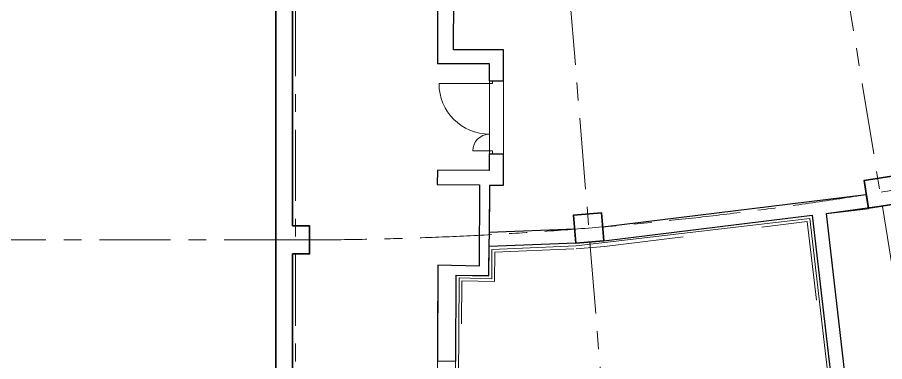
# Model space of a CAD drawing. Header units: millimetres. Extents: x -813692 to 807431, y 0 to 1813163.
# Drawn here: x -3662 to 11784, y 817509 to 823643 of the extents above; entities that cross this region are included whole.
import ezdxf

# ---------------------------------------------------------------- set-up
doc = ezdxf.new("R2010")
doc.units = ezdxf.units.MM
doc.linetypes.add('Dashed', pattern=[5.644444, 2.822222, -2.822222])
doc.linetypes.add('Линия сетки', pattern=[22.225, 12.7, -3.175, 3.175, -3.175])
for name, color, linetype, lineweight in [('A-ANNO-DIMS', 7, 'Continuous', 9), ('KR_0.35', 252, 'Continuous', 35), ('S-GRID', 252, 'Continuous', 9), ('АР_двери', 252, 'Continuous', 0), ('АР_кирпич250', 252, 'Continuous', 30), ('АР_монолит', 252, 'Continuous', 50), ('АР_Площади', 252, 'Continuous', 0), ('Тонкие линии', 7, 'Continuous', 18), ('Тонкий мир', 252, 'Continuous', 9)]:
    doc.layers.add(name, color=color, linetype=linetype, lineweight=lineweight)
doc.styles.add('GOST 2.304', font='')
doc.styles.get('GOST 2.304').set_extended_font_data('GOST Common')
doc.linetypes.add('ограждение1', pattern='A,0.25,-0.1,[133,ltypeshp.shx,S=0.1,R=0,X=-0.1,Y=0],-0.1,1', length=1.45)
doc.dimstyles.new('М-200', dxfattribs={"dimtxt": 400, "dimasz": 160, "dimexe": 200, "dimexo": 400, "dimgap": 50, "dimtad": 1, "dimdec": 0, "dimzin": 0, "dimdsep": 46, "dimtxsty": 'GOST 2.304', "dimblk": 'ARCHTICK', "dimcen": 180, "dimdle": 200, "dimadec": 0, "dimazin": 0, "dimtfac": 1, "dimtdec": 0, "dimtmove": 1, "dimatfit": 0, "dimfxl": 1, "dimtolj": 1, "dimtzin": 0, "dimarcsym": 0})

# ---------------------------------------------------------------- blocks, each defined once
blk = doc.blocks.new('КР_подвал')
at = {"layer": 'KR_0.35', "ltscale": 200}
for points in [[(238300, 33250), (238300, 46400)], [(238600, 36300), (238600, 43900)], [(238600, 35800), (238900, 35800), (238900, 36300), (238600, 36300)], [(238600, 31700), (238600, 35800)]]:
    blk.add_lwpolyline(points, dxfattribs=at)
for points in [[(248856, 36613), (249349, 36694), (249268, 37187), (248775, 37106)], [(243644, 35993), (244143, 36034), (244102, 36532), (243604, 36492)]]:
    blk.add_lwpolyline(points, close=True, dxfattribs=at)
blk.add_arc((238650, 100250), 100750, 270, 326, dxfattribs=at)
blk = doc.blocks.new('Д-1300-ДП-Л')
at = {"layer": 'АР_двери'}
for points in [[(349, -398), (349, 502)], [(-851, -398), (-851, -98)], [(-901, -398), (-851, -398), (-851, -448), (-901, -448), (-901, -398)], [(349, -398), (399, -398), (399, -448), (349, -448), (349, -398)]]:
    blk.add_lwpolyline(points, dxfattribs=at)
for centre, radius, start, end in [((349, -398), 900, 90, 180), ((-851, -398), 300, 0, 90)]:
    blk.add_arc(centre, radius, start, end, dxfattribs=at)
blk = doc.blocks.new('_ArchTick')
at = {"color": 0, "linetype": 'ByBlock', "const_width": 0.15}
blk.add_lwpolyline([(-0.5, -0.5), (0.5, 0.5)], dxfattribs=at)
blk = doc.blocks.new('*D38')
at = {"layer": 'A-ANNO-DIMS', "color": 0, "lineweight": -2, "transparency": 16777216}
blk.add_arc((-165704, -113309), 107894, 270, 326, dxfattribs=at)
at = {"layer": 'Defpoints', "color": 0, "lineweight": 30, "transparency": 16777216}
for p in [(-165704, -113309), (-165704, -113309), (-75741, -173990), (-131171, -215528), (-165704, -221903)]:
    blk.add_point(p, dxfattribs=at)
at = {"layer": 'A-ANNO-DIMS', "color": 0, "lineweight": -2, "transparency": 16777216, "xscale": 160, "yscale": 160, "zscale": 160}
for p, rotation in [((-76255, -173643), 55.99999895826774), ((-165704, -221203), 179.9999981265246)]:
    blk.add_blockref('_ArchTick', p, dxfattribs=dict(at, rotation=rotation))
at = {"layer": 'A-ANNO-DIMS', "color": 0, "transparency": 16777216, "insert": (-114300, -207822), "char_height": 400, "attachment_point": 5, "rotation": 28.5412, "style": 'GOST 2.304'}
blk.add_mtext('\\A1;56,0%%D', dxfattribs=at)
blk = doc.blocks.new('Оси200')
at = {"layer": 'S-GRID', "linetype": 'Линия сетки', "ltscale": 100}
for q in [(-156868.7, -221543.3), (-148092.2, -220465.7)]:
    blk.add_line((-165703.8, -113309.3), q, dxfattribs=at)
for points in [[(-165703.8, -113309.3), (-165703.8, -221903.3)], [(-165703.8, -177504.1), (-412703.7, -177503.6)]]:
    blk.add_lwpolyline(points, dxfattribs=at)
for radius, start, end in [(64194.8, 269.999993, 325.999999), (72294.7, 269.999997, 326.000001), (80394.8, 269.999994, 325.999999), (87894.8, 269.999995, 325.999999), (92394.8, 269.999996, 326), (100494, 269.999991, 325.999999)]:
    blk.add_arc((-165703.8, -113309.3), radius, start, end, dxfattribs=at)
at = {"layer": 'A-ANNO-DIMS'}
dim = blk.add_angular_dim_2l(base=(-131171, -215527.9), line1=((-165703.8, -113309.3), (-75741.3, -173989.8)), line2=((-165703.8, -113309.3), (-165703.8, -221903.3)), text='56,0%%D', dimstyle='М-200', override={"dimadec": 2, "dimtmove": 2}, dxfattribs=at)
dim.commit()
dim.dimension.update_dxf_attribs({"geometry": '*D38', "text_midpoint": (-114299.5, -207822), "dimtype": 130})

msp = doc.modelspace()

# ---------------------------------------------------------------- linework, layer by layer
at = {"layer": 'АР_кирпич250'}
for p, q in [((3828.5, 828120.8), (3820.8, 822812.5)), ((4105.9, 823062.5), (4122.4, 827881.5)), ((4997.7, 823062.5), (4105.9, 823062.5)), ((4997.7, 822512.5), (4997.7, 823062.5)), ((4747.7, 822812.5), (3820.8, 822812.5)), ((4747.7, 822512.5), (4747.7, 822812.5)), ((4747.7, 822512.5), (4997.7, 822512.5)), ((4747.7, 821212.5), (4997.7, 821212.5)), ((4747.7, 820912.5), (4747.7, 821212.5)), ((4997.7, 820653.7), (4997.7, 821212.5)), ((3818, 820922.3), (3817.7, 820665.2)), ((4747.7, 820912.5), (3818, 820922.3)), ((3817.7, 820665.2), (4566.8, 820657.9)), ((4566.8, 820657.9), (4563.9, 819213.1)), ((4746.1, 820656.2), (4742.2, 819694.1)), ((4746.1, 820656.2), (4997.7, 820653.7)), ((6763.6, 819911), (11456.4, 820487.2)), ((10742.6, 820147.6), (11496.9, 820240.3)), ((6784, 819661.6), (10494.4, 820117.2)), ((10494.4, 820117.2), (11370.7, 812536.1)), ((10742.6, 820147.6), (11618.2, 812571.6)), ((6265.3, 819869.9), (4742.7, 819808.4)), ((4737.5, 819037.2), (4742.2, 819694.1)), ((6285.7, 819620.9), (4741.3, 819558)), ((3829.3, 819226.5), (3819.6, 817522.8)), ((4563.9, 819213.1), (3829.3, 819226.5)), ((4144.8, 817520.5), (4155.4, 819051.2)), ((4155.4, 819051.2), (4737.5, 819037.2)), ((3819.6, 817522.8), (4144.8, 817520.5))]:
    msp.add_line(p, q, dxfattribs=at)
for points in [[(11496.9, 820240.3), (11457.3, 820487.2)], [(6285.7, 819620.9), (6265.3, 819869.9)], [(6784, 819661.6), (6763.7, 819910.8)]]:
    msp.add_lwpolyline(points, dxfattribs=at)
at = {"layer": 'АР_Площади', "color": 5, "ltscale": 0.5}
for points in [[(15484.3, 829615.2), (17576.2, 821795), (17065.4, 821645.3), (17004.9, 821887.7), (16519.6, 821766.7), (16580.1, 821524.1), (11949.9, 820568.3), (11909.4, 820814.8), (11415.2, 820733.6), (11457.3, 820487.2), (6763.8, 819910.8), (6743.3, 820159.9), (6245, 820119.3), (6265.5, 819870.2), (4742.7, 819808.4)], [(4742.7, 819808.4), (4746.1, 820656.2), (4997.7, 820653.7), (4997.7, 823062.5), (4105.9, 823062.5), (4122.4, 827881.5)]]:
    msp.add_lwpolyline(points, dxfattribs=at)
at = {"layer": 'АР_Площади', "ltscale": 0.5}
for points in [[(3828.5, 828120.8), (3820.8, 822812.5), (4747.7, 822812.5), (4747.7, 820912.5), (3818, 820922.3), (3817.7, 820665.2), (4566.8, 820657.9), (4563.9, 819213.1), (3829.3, 819226.5), (3792.6, 811581.3), (4132.3, 811590.3), (4130.4, 810929.4), (5030.4, 810929.4), (5030.4, 809629.4), (4130.4, 809629.4), (4126.3, 805429.4), (5025, 805429.4), (5025, 804129.4)], [(4991.3, 792027.6), (1141.3, 792027.7), (1141.4, 795377.6), (1641.4, 795377.7), (1641.4, 796577.6), (941.4, 796577.6), (941.4, 795927.6), (541.3, 795927.6), (541.3, 800477.6), (1241.3, 800477.7), (1241.3, 803227.7), (1544.5, 803233), (1544.5, 803727.7), (1241.3, 803727.6), (1241.3, 811327.6), (1541.3, 811327.6), (1541.3, 811827.6), (1241.4, 811827.7), (1241.4, 819427.6), (1541.3, 819427.7), (1541.3, 819927.6), (1241.4, 819927.6), (1241.4, 827527.7)], [(4129.6, 815312.3), (4155.4, 819051.2), (4737.6, 819047), (4741.3, 819558), (6285.7, 819620.9), (6784, 819661.7), (10494.4, 820117.2), (11370.7, 812536.1), (9140.8, 812229.3), (8143.1, 812154.2), (7355.6, 812089.9), (7355.6, 815312.3), (4129.6, 815312.3)]]:
    msp.add_lwpolyline(points, dxfattribs=at)
msp.add_lwpolyline([(11618.2, 812571.6), (10742.6, 820147.6), (11990.5, 820321.5), (16882.3, 821341.8), (18721.7, 813967.8, -0.0251092), (11618.2, 812571.6)], format="xyb", dxfattribs=at)
at = {"layer": 'Тонкие линии', "linetype": 'Dashed', "lineweight": 18, "ltscale": 500}
msp.add_lwpolyline([(4229.8, 815362.1), (4254.7, 818948.7), (4836.8, 818934.8), (4840.6, 819461.9), (6291.8, 819521.1), (6794.2, 819562.1), (10406.6, 820005.6), (11271.3, 812524.7)], dxfattribs=at)
at = {"layer": 'Тонкий мир', "color": 0, "linetype": 'ограждение1', "ltscale": 100}
msp.add_lwpolyline([(4180.5, 815362.1), (4205, 819000), (4787.2, 818986), (4790.9, 819510), (6288.7, 819571), (10450.5, 820061.4), (11315.4, 812579), (7405.3, 812149.8), (7405.3, 815362.1), (4180.5, 815362.1)], dxfattribs=at)

# ---------------------------------------------------------------- block references
at = {"layer": 'A-ANNO-DIMS', "color": 18, "lineweight": 0, "true_color": 0x000000}
msp.add_blockref('Оси200', (166995, 997181.2), dxfattribs=at)
at = {"layer": 'АР_двери', "color": 0, "rotation": 90}
msp.add_blockref('Д-1300-ДП-Л', (4349.7, 822113.5), dxfattribs=at)
at = {"layer": 'АР_монолит'}
msp.add_blockref('КР_подвал', (-237358.6, 783627.7), dxfattribs=at)

doc.saveas('drawing.dxf')
